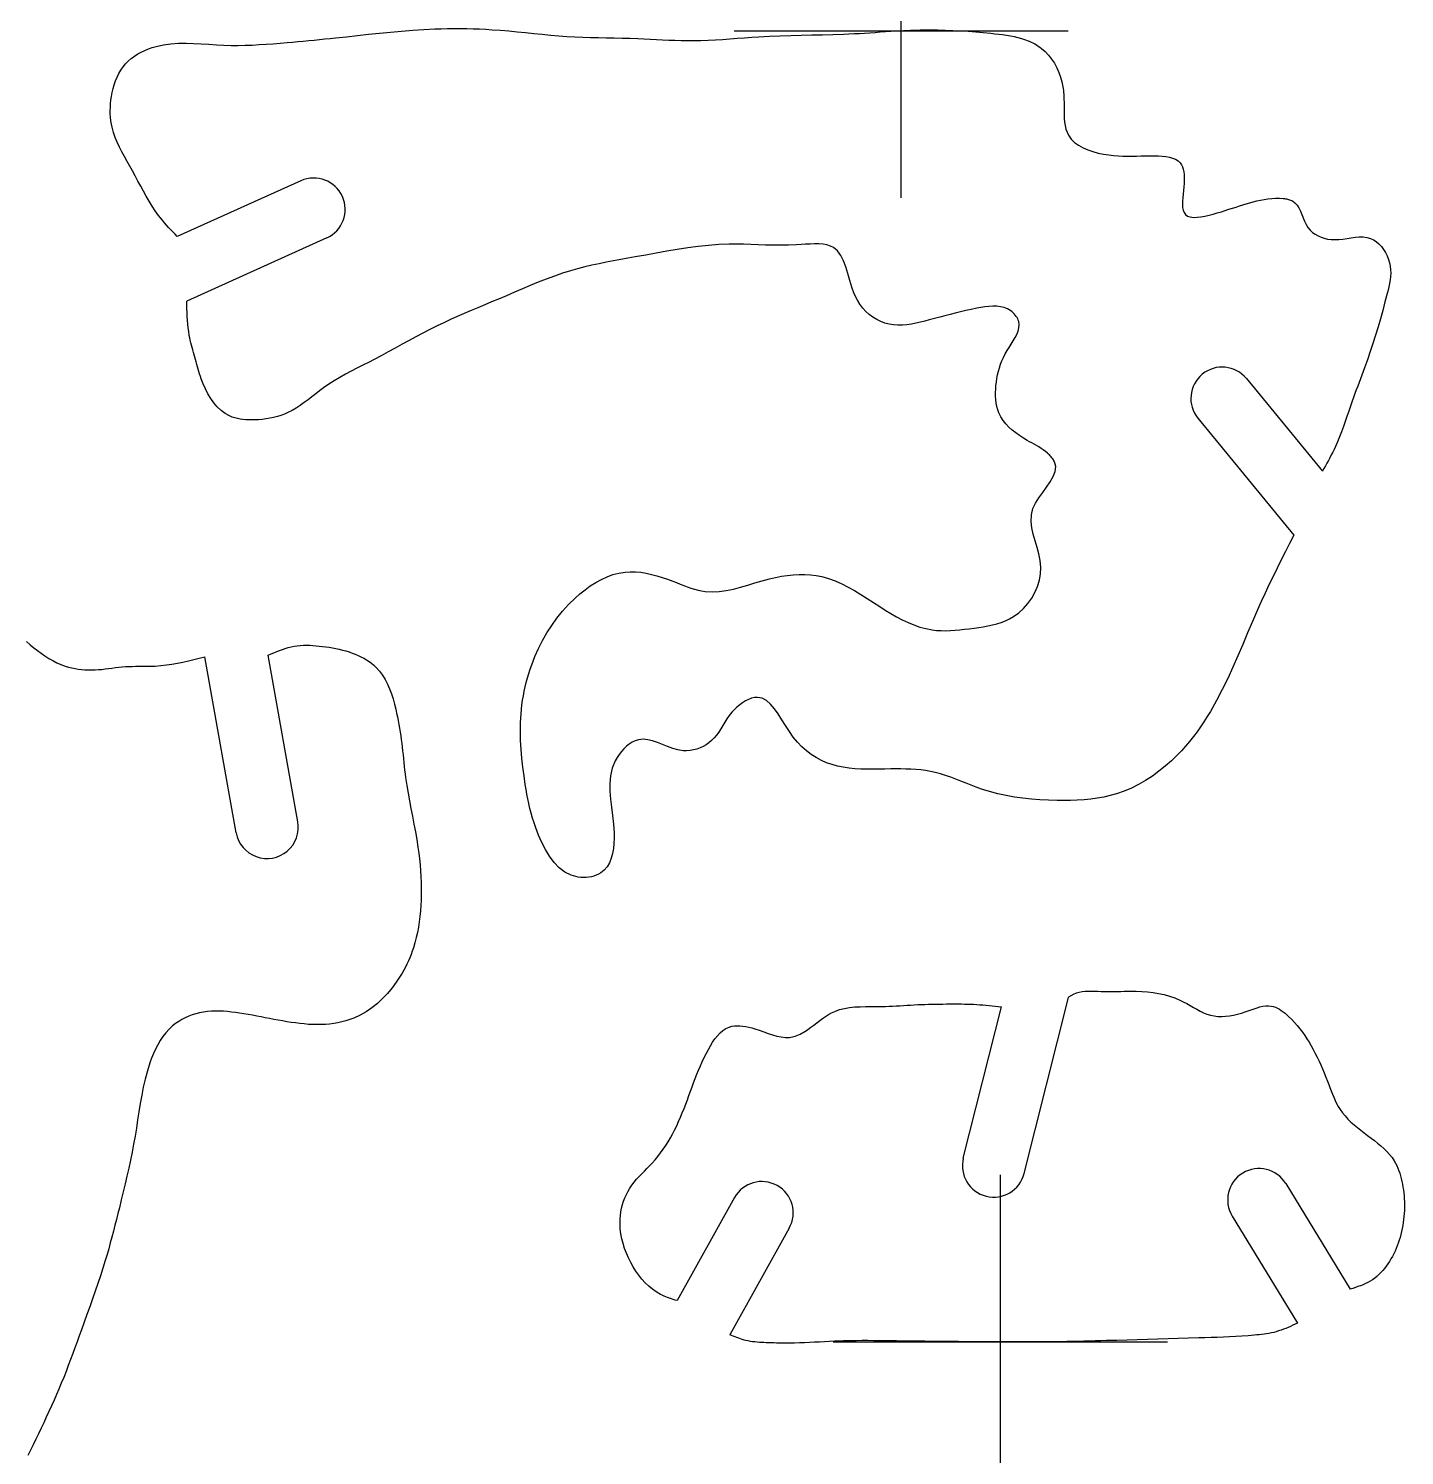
# Model space of a CAD drawing. Extents: x -0.1 to 30, y 0 to 26.6.
# Drawn here: x 8.12 to 16.35, y 5.82 to 14.36 of the extents above; entities that cross this region are included whole.
import ezdxf

# ---------------------------------------------------------------- set-up
doc = ezdxf.new("R2010")
doc.units = 0
doc.header["$MEASUREMENT"] = 0
doc.header["$PDMODE"] = 2
doc.layers.add('CK_LEVEL_1', color=7, linetype='CONTINUOUS')

msp = doc.modelspace()

# ---------------------------------------------------------------- linework, layer by layer
at = {"layer": 'CK_LEVEL_1', "color": 8, "linetype": 'CONTINUOUS'}
for p, q in [((9.7475, 13.4447), (9.0074, 13.111)), ((9.9018, 13.1026), (9.0642, 12.725)), ((15.406, 12.261), (15.8605, 11.7063)), ((15.1157, 12.0232), (15.6888, 11.3238))]:
    msp.add_line(p, q, dxfattribs=at)
at = {"layer": 'CK_LEVEL_1', "color": 3, "linetype": 'CONTINUOUS'}
for p, q in [((9.3596, 9.5433), (9.1719, 10.5967)), ((9.729, 9.6091), (9.5514, 10.6057))]:
    msp.add_line(p, q, dxfattribs=at)
at = {"layer": 'CK_LEVEL_1', "color": 6, "linetype": 'CONTINUOUS'}
for p, q in [((14.0756, 7.5037), (14.3405, 8.5576)), ((13.7116, 7.5952), (13.9395, 8.5015)), ((15.6414, 7.4435), (16.0266, 6.8114)), ((12.3421, 7.3592), (11.9983, 6.7428)), ((12.6698, 7.1764), (12.3139, 6.5384)), ((15.321, 7.2483), (15.711, 6.6083))]:
    msp.add_line(p, q, dxfattribs=at)
at = {"layer": 'CK_LEVEL_1', "color": 8, "linetype": 'CONTINUOUS'}
for points in [[(9.0074, 13.111), (8.9944, 13.1246), (8.9814, 13.1383), (8.9685, 13.152), (8.9557, 13.1658), (8.9432, 13.1798), (8.9308, 13.1938), (8.9187, 13.2081), (8.9069, 13.2226), (8.8955, 13.2373), (8.8755, 13.2649), (8.8567, 13.2934), (8.8388, 13.3225), (8.8216, 13.3521), (8.8049, 13.3822), (8.7885, 13.4126), (8.7723, 13.4432), (8.7559, 13.4738), (8.7392, 13.5044), (8.7233, 13.5327), (8.7072, 13.561), (8.6914, 13.5892), (8.676, 13.6176), (8.6614, 13.6462), (8.648, 13.6752), (8.6359, 13.7045), (8.6257, 13.7343), (8.6174, 13.7647), (8.6134, 13.7845), (8.6103, 13.8045), (8.6081, 13.8248), (8.6068, 13.8452), (8.6065, 13.8657), (8.6069, 13.8863), (8.6082, 13.907), (8.6104, 13.9278), (8.6133, 13.9485), (8.6176, 13.9725), (8.6231, 13.9963), (8.6298, 14.0197), (8.6376, 14.0426), (8.6468, 14.0649), (8.6573, 14.0864), (8.6692, 14.107), (8.6827, 14.1265), (8.6976, 14.1447), (8.7139, 14.1614), (8.7316, 14.1767), (8.7505, 14.1908), (8.7705, 14.2036), (8.7914, 14.2151), (8.8131, 14.2254), (8.8353, 14.2344), (8.8579, 14.2423), (8.8808, 14.249), (8.9252, 14.2587), (8.9699, 14.2647), (9.0149, 14.2677), (9.06, 14.2683), (9.1053, 14.267), (9.1506, 14.2646), (9.1961, 14.2615), (9.2415, 14.2586), (9.2869, 14.2562), (9.3291, 14.2551), (9.3713, 14.255), (9.4135, 14.2557), (9.4556, 14.2572), (9.4976, 14.2594), (9.5396, 14.2621), (9.5815, 14.2653), (9.6235, 14.2687), (9.6654, 14.2724), (9.6975, 14.2752), (9.7297, 14.2781), (9.7618, 14.2811), (9.7939, 14.2841), (9.826, 14.2871), (9.8581, 14.2903), (9.8902, 14.2935), (9.9223, 14.2967), (9.9544, 14.3), (10.0203, 14.3071), (10.0863, 14.3142), (10.1522, 14.3213), (10.2182, 14.3282), (10.2842, 14.3347), (10.3502, 14.3406), (10.4162, 14.3458), (10.4824, 14.3501), (10.5486, 14.3533), (10.5868, 14.3546), (10.625, 14.3555), (10.6632, 14.3559), (10.7015, 14.3559), (10.7397, 14.3555), (10.7779, 14.3546), (10.8162, 14.3532), (10.8544, 14.3514), (10.8925, 14.3491), (10.9423, 14.3455), (10.992, 14.3412), (11.0417, 14.3365), (11.0914, 14.3315), (11.1411, 14.3264), (11.1907, 14.3214), (11.2404, 14.3168), (11.2901, 14.3126), (11.3398, 14.3091), (11.3868, 14.3065), (11.4338, 14.3046), (11.4808, 14.3031), (11.5279, 14.302), (11.575, 14.301), (11.622, 14.3001), (11.6691, 14.2991), (11.7162, 14.2978), (11.7633, 14.2961), (11.8004, 14.2945), (11.8375, 14.2927), (11.8746, 14.2907), (11.9117, 14.2888), (11.9488, 14.287), (11.9859, 14.2855), (12.0229, 14.2843), (12.06, 14.2837), (12.097, 14.2836), (12.1406, 14.2844), (12.1841, 14.2861), (12.2276, 14.2884), (12.2711, 14.2912), (12.3146, 14.2943), (12.3581, 14.2976), (12.4016, 14.301), (12.4452, 14.3041), (12.4887, 14.307), (12.552, 14.3103), (12.6152, 14.3129), (12.6785, 14.3148), (12.7418, 14.3163), (12.8051, 14.3177), (12.8684, 14.3191), (12.9317, 14.3207), (12.995, 14.3228), (13.0583, 14.3256), (13.0897, 14.3272), (13.121, 14.3291), (13.1523, 14.3311), (13.1836, 14.3331), (13.2149, 14.3352), (13.2462, 14.3372), (13.2775, 14.3393), (13.3088, 14.3412), (13.3401, 14.3429)], [(15.6888, 11.3238), (15.6638, 11.2745), (15.6388, 11.2252), (15.614, 11.1758), (15.5893, 11.1263), (15.565, 11.0767), (15.5409, 11.0269), (15.5172, 10.9769), (15.494, 10.9266), (15.4713, 10.8761), (15.4416, 10.8078), (15.4125, 10.7392), (15.3837, 10.6705), (15.3545, 10.6019), (15.3248, 10.5337), (15.2939, 10.4661), (15.2616, 10.3993), (15.2273, 10.3336), (15.1907, 10.2692), (15.1717, 10.238), (15.1519, 10.2073), (15.1315, 10.177), (15.1103, 10.1473), (15.0883, 10.118), (15.0654, 10.0894), (15.0417, 10.0613), (15.0171, 10.034), (14.9916, 10.0073), (14.9568, 9.9736), (14.9204, 9.9415), (14.8825, 9.911), (14.8433, 9.8824), (14.8027, 9.856), (14.761, 9.8319), (14.7181, 9.8103), (14.6741, 9.7915), (14.6292, 9.7757), (14.5911, 9.7649), (14.5524, 9.756), (14.5133, 9.7491), (14.4738, 9.7438), (14.434, 9.74), (14.3939, 9.7375), (14.3536, 9.7361), (14.3133, 9.7357), (14.2729, 9.7361), (14.2214, 9.7375), (14.17, 9.7401), (14.1188, 9.7439), (14.0678, 9.7493), (14.0173, 9.7563), (13.9671, 9.7652), (13.9173, 9.776), (13.8681, 9.789), (13.8195, 9.8043), (13.7888, 9.8153), (13.7582, 9.827), (13.7278, 9.8392), (13.6974, 9.8514), (13.667, 9.8635), (13.6365, 9.8751), (13.6059, 9.8859), (13.575, 9.8956), (13.5438, 9.9039), (13.5151, 9.91), (13.4862, 9.9149), (13.457, 9.9186), (13.4275, 9.9214), (13.3979, 9.9232), (13.3681, 9.9244), (13.3382, 9.9249), (13.3082, 9.9249), (13.2781, 9.9246), (13.2419, 9.924), (13.2058, 9.9234), (13.1698, 9.923), (13.134, 9.9232), (13.0983, 9.9242), (13.0629, 9.9262), (13.028, 9.9297), (12.9934, 9.9348), (12.9594, 9.9418), (12.9262, 9.9509), (12.8938, 9.9623), (12.8621, 9.9761), (12.8313, 9.9924), (12.8015, 10.0113), (12.7728, 10.0329), (12.7453, 10.0573), (12.7191, 10.0846), (12.6943, 10.1149), (12.6706, 10.1486), (12.648, 10.184), (12.626, 10.2195), (12.604, 10.2538), (12.5817, 10.2853), (12.5585, 10.3124), (12.534, 10.3338), (12.5076, 10.3479), (12.4789, 10.3531), (12.4619, 10.3518), (12.4444, 10.3476), (12.4265, 10.3409), (12.4086, 10.3319), (12.3908, 10.321), (12.3734, 10.3084), (12.3567, 10.2945), (12.3409, 10.2794), (12.3263, 10.2636), (12.3108, 10.2443), (12.2969, 10.2245), (12.284, 10.2045), (12.2718, 10.1846), (12.2598, 10.165), (12.2475, 10.1458), (12.2345, 10.1275), (12.2204, 10.1101), (12.2046, 10.094), (12.1894, 10.0814), (12.1729, 10.0699), (12.1551, 10.0598), (12.1365, 10.0511), (12.117, 10.0441), (12.0969, 10.0387), (12.0765, 10.0352), (12.0558, 10.0336), (12.035, 10.0341), (12.0035, 10.0388), (11.9723, 10.0473), (11.9416, 10.0583), (11.9113, 10.0703), (11.8814, 10.0821), (11.852, 10.0922), (11.8231, 10.0994), (11.7947, 10.1022), (11.7668, 10.0994), (11.7483, 10.0937), (11.7302, 10.0851), (11.7127, 10.074), (11.6959, 10.0607), (11.68, 10.0455), (11.6652, 10.0289), (11.6516, 10.0111), (11.6394, 9.9926), (11.6287, 9.9736), (11.6105, 9.9292), (11.6, 9.8842), (11.5957, 9.8385), (11.5964, 9.7919), (11.6004, 9.7444), (11.6065, 9.6957), (11.613, 9.6459), (11.6186, 9.5947), (11.6218, 9.5422), (11.622, 9.5107), (11.6206, 9.4792), (11.6173, 9.4482), (11.6119, 9.4183), (11.6039, 9.3899), (11.5932, 9.3636), (11.5795, 9.3398), (11.5624, 9.3192), (11.5417, 9.3022), (11.5289, 9.2946), (11.5152, 9.2883), (11.5007, 9.2832), (11.4855, 9.2792), (11.47, 9.2764), (11.4542, 9.2748), (11.4383, 9.2744), (11.4225, 9.2751), (11.4071, 9.2769), (11.3656, 9.2882), (11.3278, 9.3074), (11.2936, 9.3335), (11.2627, 9.3654), (11.235, 9.402), (11.2103, 9.4421), (11.1885, 9.4845), (11.1693, 9.5283), (11.1527, 9.5722), (11.1427, 9.6018), (11.1337, 9.631), (11.1256, 9.6599), (11.1183, 9.6886), (11.1117, 9.7171), (11.1057, 9.7455), (11.1002, 9.774), (11.0952, 9.8025), (11.0904, 9.8311), (11.0825, 9.883), (11.0754, 9.9354), (11.0695, 9.9883), (11.065, 10.0415), (11.062, 10.0949), (11.0608, 10.1484), (11.0616, 10.2019), (11.0647, 10.2552), (11.0702, 10.3082), (11.0741, 10.3354), (11.0786, 10.3624), (11.0839, 10.3894), (11.0898, 10.4162), (11.0964, 10.4428), (11.1036, 10.4693), (11.1115, 10.4956), (11.1199, 10.5217), (11.129, 10.5476), (11.1482, 10.5969), (11.1696, 10.6453), (11.1934, 10.6927), (11.2195, 10.7388), (11.2481, 10.7836), (11.2791, 10.8269), (11.3127, 10.8687), (11.349, 10.9087), (11.3878, 10.9468), (11.4171, 10.9726), (11.4476, 10.997), (11.4792, 11.0198), (11.5119, 11.0407), (11.5455, 11.0591), (11.5799, 11.075), (11.615, 11.0878), (11.6508, 11.0974), (11.687, 11.1033), (11.7185, 11.1053), (11.7503, 11.1047), (11.7822, 11.1016), (11.8142, 11.0964), (11.8462, 11.0894), (11.8782, 11.0808), (11.9101, 11.0708), (11.9418, 11.0599), (11.9733, 11.0482), (11.9951, 11.0398), (12.0167, 11.0313), (12.0383, 11.023), (12.0598, 11.015), (12.0813, 11.0076), (12.1027, 11.0009), (12.1241, 10.9951), (12.1456, 10.9904), (12.1671, 10.9869), (12.2088, 10.9843), (12.2508, 10.9864), (12.293, 10.9924), (12.3355, 11.0014), (12.3783, 11.0126), (12.4214, 11.0252), (12.4647, 11.0384), (12.5084, 11.0513), (12.5524, 11.0632), (12.5876, 11.0713), (12.623, 11.0781), (12.6583, 11.0834), (12.6936, 11.0871), (12.7286, 11.0891), (12.7634, 11.0891), (12.7978, 11.0871), (12.8317, 11.083), (12.865, 11.0766), (12.9057, 11.0653), (12.9455, 11.0507), (12.9845, 11.0333), (13.0229, 11.0135), (13.0609, 10.9918), (13.0986, 10.9688), (13.1361, 10.9448), (13.1737, 10.9204), (13.2115, 10.896), (13.2448, 10.875), (13.2784, 10.8547), (13.3123, 10.8354), (13.3466, 10.8174), (13.3812, 10.801), (13.4163, 10.7864), (13.4518, 10.7741), (13.4878, 10.7643), (13.5244, 10.7574), (13.5516, 10.7541), (13.579, 10.7524), (13.6067, 10.7521), (13.6346, 10.7528), (13.6627, 10.7546), (13.6909, 10.7572), (13.7192, 10.7604), (13.7475, 10.764), (13.7759, 10.7679), (13.8037, 10.7719), (13.8314, 10.7762), (13.8588, 10.7812), (13.8859, 10.7869), (13.9126, 10.7937), (13.9387, 10.8019), (13.9642, 10.8117), (13.9889, 10.8232), (14.0127, 10.8369), (14.0435, 10.8591), (14.0721, 10.8852), (14.098, 10.9145), (14.1209, 10.9467), (14.1404, 10.9811), (14.156, 11.0172), (14.1673, 11.0547), (14.174, 11.0928), (14.1756, 11.1312), (14.1717, 11.1714), (14.1635, 11.2113), (14.1527, 11.2509), (14.1409, 11.2902), (14.1299, 11.3292), (14.1215, 11.3679), (14.1173, 11.4064), (14.119, 11.4446), (14.1284, 11.4825), (14.1436, 11.5153), (14.1637, 11.5479), (14.1866, 11.5802), (14.2099, 11.612), (14.2316, 11.6434), (14.2494, 11.6743), (14.261, 11.7046), (14.2644, 11.7342), (14.2573, 11.763), (14.2542, 11.7691), (14.2506, 11.7751), (14.2465, 11.7811), (14.242, 11.7869), (14.2372, 11.7927), (14.2321, 11.7983), (14.2267, 11.8037), (14.2211, 11.809), (14.2154, 11.8142), (14.2028, 11.8246), (14.1898, 11.8343), (14.1766, 11.8433), (14.1632, 11.8518), (14.1495, 11.8599), (14.1358, 11.8678), (14.1218, 11.8755), (14.1079, 11.8834), (14.0938, 11.8914), (14.0708, 11.9053), (14.0481, 11.9202), (14.026, 11.9361), (14.0048, 11.9531), (13.9849, 11.9712), (13.9666, 11.9905), (13.9502, 12.0109), (13.9361, 12.0327), (13.9246, 12.0557), (13.9175, 12.0746), (13.9122, 12.0942), (13.9083, 12.1144), (13.9058, 12.135), (13.9046, 12.1558), (13.9045, 12.1769), (13.9054, 12.1979), (13.9072, 12.2188), (13.9096, 12.2395), (13.913, 12.2615), (13.9171, 12.2832), (13.9221, 12.3045), (13.928, 12.3255), (13.9349, 12.3463), (13.9428, 12.367), (13.9519, 12.3876), (13.9622, 12.4081), (13.9738, 12.4287), (13.9858, 12.4479), (13.9983, 12.4673), (14.0107, 12.4866), (14.0222, 12.506), (14.0321, 12.5253), (14.0399, 12.5446), (14.0448, 12.5638), (14.0462, 12.5829), (14.0433, 12.6019), (14.0407, 12.61), (14.0372, 12.6179), (14.033, 12.6257), (14.0282, 12.6333), (14.0227, 12.6406), (14.0167, 12.6475), (14.0103, 12.6541), (14.0035, 12.6602), (13.9963, 12.6658), (13.9769, 12.6776), (13.9562, 12.6859), (13.9344, 12.6912), (13.9117, 12.6938), (13.8883, 12.6942), (13.8646, 12.6928), (13.8406, 12.6899), (13.8166, 12.6861), (13.7929, 12.6817), (13.7595, 12.6749), (13.7269, 12.6678), (13.695, 12.6605), (13.6635, 12.6528), (13.6324, 12.6449), (13.6013, 12.6369), (13.5703, 12.6287), (13.539, 12.6203), (13.5073, 12.6119), (13.481, 12.605), (13.4544, 12.5984), (13.4275, 12.5924), (13.4006, 12.5872), (13.3737, 12.5833), (13.3468, 12.581), (13.3201, 12.5804), (13.2936, 12.582), (13.2675, 12.5861), (13.2421, 12.5928), (13.2174, 12.6021), (13.1934, 12.6138), (13.1704, 12.6279), (13.1487, 12.6443), (13.1283, 12.6628), (13.1095, 12.6832), (13.0925, 12.7056), (13.0775, 12.7298), (13.0593, 12.7677), (13.0445, 12.8078), (13.0318, 12.8489), (13.0202, 12.8897), (13.0084, 12.929), (12.9951, 12.9655), (12.9793, 12.9978), (12.9596, 13.0249), (12.935, 13.0453), (12.9161, 13.0544), (12.895, 13.0608), (12.872, 13.0647), (12.8474, 13.0666), (12.8217, 13.067), (12.7951, 13.0662), (12.7679, 13.0647), (12.7405, 13.0628), (12.7133, 13.0611), (12.6651, 13.0591), (12.6182, 13.0585), (12.5725, 13.059), (12.5277, 13.0602), (12.4836, 13.0618), (12.4401, 13.0634), (12.3968, 13.0647), (12.3538, 13.0654), (12.3106, 13.0651), (12.2493, 13.0626), (12.1876, 13.0579), (12.1254, 13.0512), (12.0629, 13.0429), (12.0001, 13.0334), (11.9372, 13.0229), (11.8743, 13.0117), (11.8113, 13.0003), (11.7485, 12.9889), (11.7048, 12.9811), (11.6612, 12.9733), (11.6178, 12.9653), (11.5745, 12.9571), (11.5314, 12.9485), (11.4886, 12.9393), (11.446, 12.9294), (11.4036, 12.9186), (11.3616, 12.9067), (11.3126, 12.8914), (11.2641, 12.8747), (11.2159, 12.8568), (11.1679, 12.838), (11.1202, 12.8184), (11.0726, 12.7982), (11.0251, 12.7778), (10.9776, 12.7572), (10.93, 12.7368), (10.8888, 12.7194), (10.8476, 12.7021), (10.8064, 12.6848), (10.7653, 12.6675), (10.7242, 12.6501), (10.6834, 12.6323), (10.6427, 12.6142), (10.6022, 12.5956), (10.562, 12.5764), (10.5198, 12.5554), (10.4778, 12.5336), (10.436, 12.5114), (10.3944, 12.4889), (10.3528, 12.4661), (10.3113, 12.4433), (10.2697, 12.4206), (10.228, 12.398), (10.1862, 12.3759), (10.1517, 12.3581), (10.1172, 12.3405), (10.0828, 12.3228), (10.0484, 12.3048), (10.0144, 12.2865), (9.9806, 12.2675), (9.9473, 12.2477), (9.9146, 12.2269), (9.8826, 12.2049), (9.8592, 12.1877), (9.8361, 12.17), (9.8132, 12.1522), (9.7902, 12.1344), (9.767, 12.117), (9.7436, 12.1003), (9.7197, 12.0846), (9.6951, 12.0701), (9.6698, 12.0572), (9.6492, 12.0482), (9.628, 12.0403), (9.6064, 12.0336), (9.5843, 12.0278), (9.5619, 12.0231), (9.5392, 12.0193), (9.5162, 12.0165), (9.493, 12.0146), (9.4696, 12.0135), (9.4522, 12.0132), (9.4349, 12.0135), (9.4177, 12.0144), (9.4006, 12.0159), (9.3838, 12.0183), (9.3673, 12.0215), (9.3511, 12.0257), (9.3355, 12.0309), (9.3203, 12.0372), (9.2939, 12.052), (9.2695, 12.0703), (9.247, 12.0918), (9.2265, 12.116), (9.2079, 12.1423), (9.191, 12.1703), (9.176, 12.1995), (9.1626, 12.2294), (9.1508, 12.2595), (9.1457, 12.274), (9.1409, 12.2885), (9.1364, 12.3029), (9.1321, 12.3173), (9.128, 12.3317), (9.124, 12.346), (9.1201, 12.3604), (9.1162, 12.3748), (9.1122, 12.3892), (9.1083, 12.4035), (9.1043, 12.4179), (9.1003, 12.4323), (9.0964, 12.4467), (9.0927, 12.4612), (9.089, 12.4757), (9.0856, 12.4903), (9.0824, 12.5049), (9.0796, 12.5196), (9.0758, 12.5421), (9.0728, 12.5648), (9.0704, 12.5875), (9.0685, 12.6103), (9.0671, 12.6332), (9.0661, 12.6561), (9.0653, 12.679), (9.0647, 12.702), (9.0642, 12.725)]]:
    msp.add_lwpolyline(points, dxfattribs=at)
at = {"layer": 'CK_LEVEL_1', "color": 1, "linetype": 'CONTINUOUS'}
for points in [[(13.3401, 14.3429), (13.3542, 14.3436), (13.3682, 14.3443), (13.3822, 14.345), (13.3962, 14.3456), (13.4103, 14.3461), (13.4243, 14.3466), (13.4383, 14.347), (13.4524, 14.3473), (13.4664, 14.3476), (13.512, 14.3479), (13.5576, 14.3475), (13.6032, 14.3464), (13.6488, 14.3446), (13.6944, 14.3422), (13.7401, 14.3392), (13.7857, 14.3357), (13.8314, 14.3318), (13.8771, 14.3273), (13.9004, 14.3249), (13.9237, 14.3223), (13.9469, 14.3193), (13.97, 14.3159), (13.993, 14.312), (14.0158, 14.3073), (14.0384, 14.3019), (14.0608, 14.2957), (14.0829, 14.2884), (14.0944, 14.2841), (14.1057, 14.2795), (14.1169, 14.2746), (14.1279, 14.2694), (14.1388, 14.2637), (14.1494, 14.2577), (14.1598, 14.2513), (14.1699, 14.2445), (14.1797, 14.2372), (14.2018, 14.2179), (14.222, 14.1964), (14.2403, 14.1729), (14.2566, 14.1477), (14.2708, 14.1211), (14.283, 14.0935), (14.2932, 14.0652), (14.3013, 14.0365), (14.3072, 14.0076), (14.309, 13.9963), (14.3104, 13.9851), (14.3116, 13.9739), (14.3125, 13.9626), (14.3132, 13.9513), (14.3138, 13.9399), (14.3141, 13.9284), (14.3144, 13.9169), (14.3145, 13.9052), (14.3145, 13.8834), (14.3146, 13.8613), (14.315, 13.8391), (14.316, 13.8172), (14.3179, 13.7956), (14.3211, 13.7747), (14.3257, 13.7545), (14.3322, 13.7355), (14.3409, 13.7176), (14.357, 13.6948), (14.3774, 13.6748), (14.4013, 13.6574), (14.4281, 13.6425), (14.457, 13.6299), (14.4875, 13.6195), (14.5189, 13.611), (14.5505, 13.6044), (14.5817, 13.5994), (14.6102, 13.5962), (14.638, 13.594), (14.6654, 13.5928), (14.6925, 13.5924), (14.7198, 13.5925), (14.7474, 13.5929), (14.7756, 13.5934), (14.8047, 13.5939), (14.835, 13.5942), (14.8572, 13.594), (14.8797, 13.5934), (14.9021, 13.5919), (14.9239, 13.5895), (14.9448, 13.5857), (14.9642, 13.5804), (14.9818, 13.5732), (14.9971, 13.5639), (15.0097, 13.5522), (15.0177, 13.541), (15.0238, 13.5283), (15.0283, 13.5142), (15.0314, 13.4988), (15.0331, 13.4824), (15.0338, 13.4651), (15.0335, 13.4471), (15.0325, 13.4285), (15.0309, 13.4094), (15.0287, 13.3872), (15.0264, 13.365), (15.0244, 13.3432), (15.023, 13.3222), (15.0228, 13.3024), (15.0241, 13.2842), (15.0272, 13.268), (15.0327, 13.2541), (15.0408, 13.2429), (15.0536, 13.2338), (15.07, 13.2282), (15.0891, 13.2258), (15.1106, 13.2261), (15.1337, 13.2287), (15.158, 13.233), (15.1827, 13.2386), (15.2074, 13.2451), (15.2314, 13.252), (15.2558, 13.2594), (15.279, 13.2667), (15.3013, 13.2739), (15.3227, 13.2809), (15.3436, 13.2878), (15.3641, 13.2946), (15.3844, 13.3011), (15.4049, 13.3075), (15.4255, 13.3136), (15.4465, 13.3193), (15.468, 13.3247), (15.4898, 13.3295), (15.512, 13.3337), (15.5344, 13.3369), (15.5572, 13.3392), (15.5802, 13.3403), (15.6033, 13.3401), (15.6266, 13.3385), (15.6331, 13.3378), (15.6395, 13.337), (15.6459, 13.3359), (15.6522, 13.3347), (15.6583, 13.3332), (15.6643, 13.3315), (15.67, 13.3295), (15.6756, 13.3272), (15.6808, 13.3246), (15.6962, 13.3134), (15.7089, 13.2991), (15.7195, 13.2821), (15.7286, 13.2633), (15.7369, 13.2433), (15.745, 13.2227), (15.7535, 13.2023), (15.7631, 13.1826), (15.7744, 13.1645), (15.7869, 13.1493), (15.8012, 13.136), (15.8171, 13.1245), (15.8344, 13.1148), (15.8527, 13.1069), (15.872, 13.1008), (15.8919, 13.0963), (15.9122, 13.0936), (15.9328, 13.0925), (15.9582, 13.0933), (15.9836, 13.0958), (16.0087, 13.0994), (16.0334, 13.1032), (16.0577, 13.1065), (16.0815, 13.1086), (16.1046, 13.1088), (16.127, 13.1061), (16.1485, 13.1001), (16.1663, 13.0916), (16.1832, 13.0804), (16.1991, 13.0667), (16.2138, 13.051), (16.2271, 13.0335), (16.2389, 13.0147), (16.2489, 12.9948), (16.2571, 12.9743), (16.2631, 12.9535), (16.2671, 12.9329), (16.269, 12.9124), (16.2693, 12.8919), (16.2681, 12.8715), (16.2656, 12.8512), (16.2622, 12.8308), (16.258, 12.8106), (16.2533, 12.7904), (16.2483, 12.7702), (16.2352, 12.7196), (16.2218, 12.6693), (16.208, 12.6194), (16.1936, 12.5698), (16.1788, 12.5204), (16.1634, 12.4714), (16.1474, 12.4225), (16.1307, 12.3739), (16.1134, 12.3254), (16.1052, 12.3034), (16.097, 12.2813), (16.0887, 12.2592), (16.0803, 12.2371), (16.0719, 12.2151), (16.0636, 12.193), (16.0553, 12.1708), (16.0471, 12.1486), (16.0391, 12.1264), (16.0285, 12.0958), (16.018, 12.0652), (16.0076, 12.0346), (15.9971, 12.004), (15.9863, 11.9735), (15.9753, 11.9432), (15.9637, 11.9131), (15.9514, 11.8833), (15.9384, 11.8538), (15.9305, 11.8371), (15.9223, 11.8205), (15.9139, 11.804), (15.9053, 11.7876), (15.8966, 11.7712), (15.8877, 11.755), (15.8787, 11.7387), (15.8696, 11.7225), (15.8605, 11.7063)], [(13.9333, 6.4956), (13.9021, 6.4957), (13.8708, 6.4959), (13.8396, 6.4961), (13.8083, 6.4964), (13.7771, 6.4966), (13.7459, 6.4969), (13.7146, 6.4971), (13.6834, 6.4974), (13.6521, 6.4977), (13.618, 6.498), (13.5839, 6.4982), (13.5498, 6.4985), (13.5157, 6.4988), (13.4816, 6.4992), (13.4475, 6.4995), (13.4134, 6.4999), (13.3792, 6.5003), (13.3451, 6.5008), (13.3109, 6.5013), (13.2766, 6.5018), (13.2424, 6.5024), (13.2082, 6.5028), (13.1739, 6.5031), (13.1397, 6.5033), (13.1054, 6.5032), (13.0712, 6.5029), (13.037, 6.5024), (13.0263, 6.5021), (13.0156, 6.5019), (13.0049, 6.5016), (12.9942, 6.5012), (12.9835, 6.5009), (12.9729, 6.5005), (12.9622, 6.5001), (12.9515, 6.4997), (12.9408, 6.4992), (12.9109, 6.4979), (12.881, 6.4964), (12.8511, 6.495), (12.8212, 6.4935), (12.7913, 6.4921), (12.7614, 6.4909), (12.7316, 6.4898), (12.7017, 6.489), (12.6718, 6.4885), (12.6563, 6.4884), (12.6408, 6.4884), (12.6253, 6.4884), (12.6098, 6.4886), (12.5943, 6.4888), (12.5788, 6.4892), (12.5632, 6.4896), (12.5477, 6.4901), (12.5321, 6.4906), (12.5185, 6.4912), (12.5048, 6.4919), (12.4912, 6.4928), (12.4777, 6.4938), (12.4641, 6.4952), (12.4507, 6.4968), (12.4373, 6.4988), (12.424, 6.5013), (12.4108, 6.5042), (12.3998, 6.5071), (12.3889, 6.5103), (12.3781, 6.5137), (12.3673, 6.5175), (12.3566, 6.5214), (12.3459, 6.5255), (12.3352, 6.5297), (12.3246, 6.5341), (12.3139, 6.5384)]]:
    msp.add_lwpolyline(points, dxfattribs=at)
at = {"layer": 'CK_LEVEL_1', "color": 3, "linetype": 'CONTINUOUS'}
for points in [[(8.1053, 10.6879), (8.1276, 10.6682), (8.1487, 10.6504), (8.1703, 10.6332), (8.1924, 10.6167), (8.2151, 10.601), (8.2384, 10.5864), (8.2622, 10.5729), (8.2866, 10.5606), (8.3116, 10.5497), (8.3372, 10.5404), (8.3563, 10.5346), (8.3757, 10.5297), (8.3954, 10.5256), (8.4152, 10.5224), (8.4351, 10.5199), (8.4552, 10.5183), (8.4753, 10.5174), (8.4954, 10.5172), (8.5155, 10.5178), (8.5358, 10.519), (8.5561, 10.5208), (8.5763, 10.5231), (8.5965, 10.5256), (8.6166, 10.5282), (8.6368, 10.5309), (8.6569, 10.5333), (8.6771, 10.5354), (8.6973, 10.5371), (8.717, 10.5382), (8.7368, 10.5388), (8.7567, 10.5391), (8.7765, 10.5392), (8.7964, 10.5392), (8.8162, 10.5392), (8.836, 10.5394), (8.8558, 10.5398), (8.8756, 10.5406), (8.9089, 10.5431), (8.942, 10.547), (8.9751, 10.5519), (9.008, 10.5579), (9.0409, 10.5647), (9.0737, 10.5721), (9.1065, 10.58), (9.1392, 10.5883), (9.1719, 10.5967)], [(9.5514, 10.6057), (9.5684, 10.613), (9.5854, 10.6203), (9.6024, 10.6273), (9.6195, 10.6341), (9.6367, 10.6404), (9.654, 10.6462), (9.6714, 10.6513), (9.6889, 10.6558), (9.7066, 10.6594), (9.7251, 10.6621), (9.7438, 10.6639), (9.7626, 10.6649), (9.7815, 10.6652), (9.8004, 10.6648), (9.8194, 10.6638), (9.8384, 10.6623), (9.8574, 10.6604), (9.8763, 10.6582), (9.8966, 10.6556), (9.9167, 10.6526), (9.9368, 10.6492), (9.9567, 10.6454), (9.9765, 10.6412), (9.9962, 10.6364), (10.0158, 10.631), (10.0352, 10.625), (10.0546, 10.6183), (10.0721, 10.6116), (10.0894, 10.6042), (10.1064, 10.5961), (10.1231, 10.5874), (10.1393, 10.578), (10.1549, 10.5678), (10.1699, 10.5569), (10.1842, 10.5452), (10.1976, 10.5327), (10.218, 10.5102), (10.236, 10.4858), (10.2519, 10.4596), (10.266, 10.432), (10.2783, 10.4033), (10.2892, 10.3736), (10.2988, 10.3434), (10.3073, 10.3128), (10.3149, 10.2822), (10.3202, 10.2592), (10.3251, 10.2364), (10.3297, 10.2137), (10.3339, 10.191), (10.3379, 10.1683), (10.3416, 10.1456), (10.345, 10.123), (10.3481, 10.1003), (10.351, 10.0775), (10.3537, 10.0549), (10.3562, 10.0322), (10.3586, 10.0095), (10.361, 9.9867), (10.3634, 9.9639), (10.3658, 9.9411), (10.3683, 9.9183), (10.371, 9.8956), (10.374, 9.8728), (10.3808, 9.8263), (10.3886, 9.7799), (10.397, 9.7336), (10.4059, 9.6874), (10.4149, 9.6412), (10.4239, 9.595), (10.4326, 9.5488), (10.4407, 9.5025), (10.448, 9.456), (10.4528, 9.4211), (10.457, 9.3862), (10.4606, 9.3511), (10.4635, 9.3159), (10.4657, 9.2807), (10.4671, 9.2455), (10.4678, 9.2101), (10.4677, 9.1748), (10.4668, 9.1394), (10.4652, 9.107), (10.4629, 9.0747), (10.4598, 9.0425), (10.4557, 9.0103), (10.4508, 8.9784), (10.4448, 8.9467), (10.4378, 8.9152), (10.4296, 8.8841), (10.4203, 8.8534), (10.4136, 8.8338), (10.4065, 8.8144), (10.3988, 8.7952), (10.3906, 8.7761), (10.3818, 8.7573), (10.3726, 8.7387), (10.3628, 8.7202), (10.3525, 8.702), (10.3416, 8.684), (10.3183, 8.6486), (10.2929, 8.6143), (10.2656, 8.5816), (10.2363, 8.5506), (10.2051, 8.5217), (10.1722, 8.4952), (10.1376, 8.4714), (10.1013, 8.4507), (10.0636, 8.4332), (10.0404, 8.4245), (10.0168, 8.417), (9.9929, 8.4107), (9.9686, 8.4055), (9.944, 8.4014), (9.9193, 8.3983), (9.8944, 8.3961), (9.8695, 8.3949), (9.8447, 8.3945), (9.8185, 8.395), (9.7923, 8.3963), (9.7663, 8.3984), (9.7404, 8.4011), (9.7145, 8.4043), (9.6886, 8.4081), (9.6629, 8.4122), (9.6372, 8.4167), (9.6115, 8.4213), (9.5858, 8.4261), (9.56, 8.431), (9.5343, 8.436), (9.5086, 8.4409), (9.4828, 8.4458), (9.457, 8.4505), (9.4312, 8.4551), (9.4053, 8.4594), (9.3793, 8.4635), (9.3554, 8.4669), (9.3315, 8.47), (9.3075, 8.4725), (9.2835, 8.4743), (9.2594, 8.4754), (9.2354, 8.4756), (9.2114, 8.4747), (9.1874, 8.4727), (9.1635, 8.4694), (9.1413, 8.4651), (9.1193, 8.4595), (9.0975, 8.4528), (9.0762, 8.4449), (9.0554, 8.4357), (9.0353, 8.4254), (9.0159, 8.4139), (8.9974, 8.4012), (8.9798, 8.3873), (8.9588, 8.3677), (8.9394, 8.3464), (8.9217, 8.3235), (8.9056, 8.2994), (8.8908, 8.274), (8.8774, 8.2478), (8.8651, 8.2209), (8.854, 8.1934), (8.8439, 8.1656), (8.8285, 8.1175), (8.8154, 8.069), (8.8041, 8.0204), (8.7944, 7.9716), (8.7857, 7.9226), (8.7778, 7.8736), (8.7703, 7.8245), (8.7627, 7.7754), (8.7548, 7.7264), (8.7463, 7.6786), (8.7372, 7.6309), (8.7274, 7.5833), (8.7172, 7.5358), (8.7065, 7.4883), (8.6955, 7.4409), (8.6841, 7.3935), (8.6726, 7.3462), (8.6609, 7.2989), (8.6522, 7.2637), (8.6434, 7.2285), (8.6345, 7.1934), (8.6254, 7.1583), (8.6162, 7.1233), (8.6067, 7.0883), (8.5971, 7.0534), (8.5871, 7.0186), (8.5768, 6.9839), (8.5624, 6.9373), (8.5475, 6.8909), (8.5321, 6.8447), (8.5163, 6.7985), (8.5001, 6.7525), (8.4837, 6.7065), (8.4672, 6.6606), (8.4506, 6.6147), (8.434, 6.5688), (8.4211, 6.5329), (8.4081, 6.4971), (8.3952, 6.4612), (8.3821, 6.4254), (8.3689, 6.3897), (8.3554, 6.3541), (8.3418, 6.3185), (8.3278, 6.2831), (8.3135, 6.2478), (8.2993, 6.2138), (8.2847, 6.18), (8.2698, 6.1463), (8.2547, 6.1127), (8.2394, 6.0791), (8.2238, 6.0457), (8.2082, 6.0123), (8.1924, 5.9789), (8.1765, 5.9456), (8.161, 5.9132), (8.1454, 5.8807), (8.1298, 5.8484), (8.1139, 5.8161)]]:
    msp.add_lwpolyline(points, dxfattribs=at)
at = {"layer": 'CK_LEVEL_1', "color": 6, "linetype": 'CONTINUOUS'}
for points in [[(14.3405, 8.5576), (14.3439, 8.56), (14.3472, 8.5623), (14.3506, 8.5646), (14.354, 8.5668), (14.3574, 8.569), (14.3609, 8.5712), (14.3644, 8.5733), (14.3679, 8.5752), (14.3714, 8.5771), (14.388, 8.5843), (14.4052, 8.5894), (14.4231, 8.5928), (14.4415, 8.5948), (14.4603, 8.5956), (14.4793, 8.5955), (14.4984, 8.5949), (14.5176, 8.5941), (14.5367, 8.5933), (14.5568, 8.5928), (14.5767, 8.5926), (14.5964, 8.5927), (14.616, 8.5929), (14.6355, 8.5933), (14.6549, 8.5937), (14.6744, 8.594), (14.6938, 8.5943), (14.7133, 8.5943), (14.7466, 8.5939), (14.78, 8.5925), (14.8135, 8.59), (14.8469, 8.5863), (14.88, 8.581), (14.9128, 8.5741), (14.9451, 8.5653), (14.9767, 8.5545), (15.0077, 8.5415), (15.0283, 8.5312), (15.0486, 8.5202), (15.0688, 8.5088), (15.0888, 8.4973), (15.1088, 8.4861), (15.1289, 8.4756), (15.1493, 8.466), (15.1699, 8.4578), (15.1909, 8.4513), (15.2129, 8.4467), (15.2354, 8.4441), (15.2583, 8.4434), (15.2814, 8.4444), (15.3048, 8.4471), (15.3283, 8.4511), (15.352, 8.4565), (15.3756, 8.4631), (15.3991, 8.4707), (15.417, 8.477), (15.4347, 8.4835), (15.4523, 8.4898), (15.4698, 8.4957), (15.4871, 8.5006), (15.5042, 8.5045), (15.5212, 8.5068), (15.5379, 8.5072), (15.5544, 8.5055), (15.5668, 8.5025), (15.579, 8.4983), (15.5911, 8.4928), (15.6029, 8.4864), (15.6145, 8.479), (15.6259, 8.4709), (15.637, 8.4623), (15.6478, 8.4531), (15.6583, 8.4437), (15.6767, 8.426), (15.6941, 8.4077), (15.7105, 8.3889), (15.726, 8.3697), (15.7407, 8.35), (15.7547, 8.33), (15.7681, 8.3096), (15.7809, 8.2888), (15.7932, 8.2678), (15.8056, 8.2454), (15.8177, 8.2227), (15.8293, 8.1997), (15.8405, 8.1765), (15.8513, 8.153), (15.8618, 8.1292), (15.8719, 8.1053), (15.8816, 8.0811), (15.8911, 8.0567), (15.8984, 8.0371), (15.9057, 8.0175), (15.9131, 7.998), (15.9206, 7.9787), (15.9285, 7.9595), (15.9369, 7.9407), (15.9459, 7.9224), (15.9556, 7.9046), (15.9663, 7.8874), (15.9806, 7.8671), (15.9964, 7.8479), (16.0133, 7.8294), (16.0313, 7.8117), (16.0502, 7.7947), (16.0698, 7.7781), (16.09, 7.762), (16.1106, 7.7461), (16.1314, 7.7304), (16.1516, 7.7154), (16.1716, 7.7002), (16.1913, 7.6848), (16.2105, 7.669), (16.2289, 7.6527), (16.2463, 7.6357), (16.2626, 7.6179), (16.2776, 7.5992), (16.2909, 7.5793), (16.2989, 7.5653), (16.3061, 7.5507), (16.3126, 7.5358), (16.3185, 7.5204), (16.3238, 7.5048), (16.3284, 7.4889), (16.3326, 7.4728), (16.3363, 7.4565), (16.3395, 7.4402), (16.3426, 7.4226), (16.3452, 7.405), (16.3474, 7.3873), (16.3492, 7.3697), (16.3505, 7.3521), (16.3513, 7.3344), (16.3517, 7.3168), (16.3516, 7.2991), (16.3511, 7.2814), (16.3502, 7.2634), (16.3487, 7.2453), (16.3468, 7.2273), (16.3444, 7.2094), (16.3416, 7.1915), (16.3382, 7.1736), (16.3344, 7.1559), (16.3301, 7.1383), (16.3254, 7.1209), (16.3203, 7.1041), (16.3148, 7.0875), (16.3088, 7.0711), (16.3023, 7.0548), (16.2953, 7.0388), (16.2877, 7.0229), (16.2797, 7.0073), (16.2711, 6.9919), (16.262, 6.9768), (16.2529, 6.9627), (16.2432, 6.9489), (16.233, 6.9355), (16.2223, 6.9226), (16.2111, 6.9102), (16.1993, 6.8984), (16.187, 6.8873), (16.1742, 6.877), (16.1608, 6.8675), (16.1472, 6.859), (16.1332, 6.8514), (16.1187, 6.8444), (16.1039, 6.838), (16.0888, 6.8321), (16.0735, 6.8266), (16.058, 6.8214), (16.0423, 6.8163), (16.0266, 6.8114)], [(11.9983, 6.7428), (11.987, 6.7464), (11.9757, 6.75), (11.9644, 6.7536), (11.9532, 6.7575), (11.9422, 6.7615), (11.9312, 6.7657), (11.9204, 6.7702), (11.9098, 6.775), (11.8993, 6.7801), (11.8744, 6.7945), (11.8509, 6.8111), (11.8286, 6.8297), (11.8077, 6.8501), (11.788, 6.872), (11.7696, 6.8954), (11.7524, 6.9198), (11.7365, 6.9453), (11.7218, 6.9714), (11.7081, 6.9988), (11.6958, 7.0267), (11.6849, 7.055), (11.6757, 7.0837), (11.6682, 7.1128), (11.6626, 7.1421), (11.6589, 7.1717), (11.6573, 7.2015), (11.6578, 7.2314), (11.6597, 7.2531), (11.6626, 7.2748), (11.6668, 7.2963), (11.6722, 7.3175), (11.6787, 7.3384), (11.6864, 7.3589), (11.6952, 7.3788), (11.7052, 7.398), (11.7163, 7.4165), (11.7288, 7.4347), (11.7423, 7.452), (11.7567, 7.4688), (11.7717, 7.4851), (11.787, 7.5011), (11.8027, 7.517), (11.8184, 7.5328), (11.834, 7.5487), (11.8492, 7.565), (11.8669, 7.585), (11.8839, 7.6057), (11.9002, 7.6269), (11.9158, 7.6486), (11.9308, 7.6708), (11.945, 7.6934), (11.9586, 7.7165), (11.9716, 7.7399), (11.9839, 7.7637), (11.9962, 7.789), (12.0079, 7.8145), (12.0191, 7.8403), (12.0298, 7.8663), (12.0402, 7.8924), (12.0502, 7.9185), (12.06, 7.9447), (12.0696, 7.9707), (12.0791, 7.9966), (12.0884, 8.0219), (12.0977, 8.047), (12.1073, 8.0721), (12.1171, 8.0971), (12.1273, 8.1222), (12.1381, 8.1474), (12.1494, 8.1728), (12.1614, 8.1984), (12.1742, 8.2243), (12.1857, 8.2462), (12.1979, 8.268), (12.2109, 8.2891), (12.2248, 8.3092), (12.2396, 8.3279), (12.2555, 8.3448), (12.2725, 8.3594), (12.2908, 8.3714), (12.3103, 8.3802), (12.3256, 8.3846), (12.3415, 8.3872), (12.358, 8.3882), (12.375, 8.3877), (12.3923, 8.386), (12.4098, 8.3832), (12.4275, 8.3795), (12.4453, 8.3749), (12.463, 8.3697), (12.4903, 8.3608), (12.5173, 8.3514), (12.5439, 8.342), (12.5702, 8.3334), (12.5962, 8.3261), (12.6218, 8.3208), (12.647, 8.318), (12.6719, 8.3184), (12.6965, 8.3225), (12.7062, 8.3254), (12.7159, 8.3289), (12.7255, 8.3329), (12.735, 8.3375), (12.7445, 8.3425), (12.7538, 8.3479), (12.7631, 8.3536), (12.7723, 8.3596), (12.7813, 8.3657), (12.7994, 8.3786), (12.8172, 8.3919), (12.8347, 8.4052), (12.8521, 8.4183), (12.8695, 8.4311), (12.8871, 8.4433), (12.905, 8.4546), (12.9232, 8.4648), (12.9419, 8.4737), (12.9703, 8.4841), (12.9999, 8.4917), (13.0304, 8.4969), (13.0617, 8.5002), (13.0936, 8.5019), (13.1258, 8.5027), (13.1583, 8.5028), (13.1907, 8.5027), (13.2229, 8.5029), (13.245, 8.5035), (13.2669, 8.5043), (13.2887, 8.5053), (13.3103, 8.5065), (13.3319, 8.5079), (13.3534, 8.5093), (13.3749, 8.5107), (13.3965, 8.512), (13.418, 8.5132), (13.4393, 8.5142), (13.4607, 8.5151), (13.4821, 8.5159), (13.5036, 8.5165), (13.5251, 8.517), (13.5466, 8.5174), (13.5681, 8.5177), (13.5896, 8.518), (13.6111, 8.5182), (13.6292, 8.5183), (13.6472, 8.5184), (13.6653, 8.5185), (13.6833, 8.5184), (13.7014, 8.5183), (13.7194, 8.518), (13.7374, 8.5176), (13.7554, 8.5169), (13.7734, 8.5161), (13.7919, 8.5151), (13.8104, 8.5138), (13.8288, 8.5124), (13.8473, 8.5108), (13.8657, 8.5091), (13.8842, 8.5073), (13.9026, 8.5054), (13.921, 8.5034), (13.9395, 8.5015)], [(15.711, 6.6083), (15.6971, 6.6017), (15.6832, 6.5953), (15.6693, 6.5889), (15.6553, 6.5827), (15.6412, 6.5768), (15.6271, 6.5712), (15.6129, 6.5659), (15.5985, 6.561), (15.584, 6.5567), (15.5697, 6.553), (15.5553, 6.5497), (15.5409, 6.5468), (15.5263, 6.5444), (15.5116, 6.5422), (15.4969, 6.5403), (15.4821, 6.5387), (15.4673, 6.5372), (15.4525, 6.5358), (15.4155, 6.5327), (15.3786, 6.5301), (15.3418, 6.5278), (15.3049, 6.5259), (15.2681, 6.5242), (15.2313, 6.5227), (15.1945, 6.5214), (15.1577, 6.5202), (15.1208, 6.5191), (15.0596, 6.5172), (14.9983, 6.5154), (14.937, 6.5136), (14.8756, 6.5118), (14.8143, 6.5101), (14.7529, 6.5083), (14.6916, 6.5066), (14.6302, 6.505), (14.5688, 6.5033), (14.5349, 6.5024), (14.501, 6.5015), (14.4671, 6.5006), (14.4333, 6.4998), (14.3994, 6.499), (14.3655, 6.4983), (14.3316, 6.4976), (14.2977, 6.497), (14.2638, 6.4965), (14.2298, 6.4961), (14.1959, 6.4958), (14.162, 6.4955), (14.128, 6.4954), (14.0941, 6.4953), (14.0601, 6.4952), (14.0262, 6.4952), (13.9922, 6.4953), (13.9583, 6.4954), (13.9555, 6.4955), (13.9527, 6.4955), (13.95, 6.4955), (13.9472, 6.4955), (13.9444, 6.4955), (13.9416, 6.4955), (13.9389, 6.4955), (13.9361, 6.4955), (13.9333, 6.4956)]]:
    msp.add_lwpolyline(points, dxfattribs=at)
at = {"layer": 'CK_LEVEL_1', "color": 8, "linetype": 'CONTINUOUS'}
for centre, start, end in [((9.8247, 13.2737), 294.26811, 474.26811), ((15.2609, 12.1421), 39.32871, 219.32871)]:
    msp.add_arc(centre, 0.1876, start, end, dxfattribs=at)
at = {"layer": 'CK_LEVEL_1', "color": 3, "linetype": 'CONTINUOUS'}
msp.add_arc((9.5443, 9.5762), 0.1876, 190.10304, 370.10304, dxfattribs=at)
at = {"layer": 'CK_LEVEL_1', "color": 6, "linetype": 'CONTINUOUS'}
for centre, start, end in [((13.8936, 7.5495), 165.88847, 345.88847), ((15.4812, 7.3459), 31.35709, 211.35709), ((12.506, 7.2678), 330.84621, 510.84621)]:
    msp.add_arc(centre, 0.1876, start, end, dxfattribs=at)
at = {"layer": 'CK_LEVEL_1', "color": 1, "linetype": 'CONTINUOUS'}
for p in [(13.3401, 14.3429), (13.9333, 6.4956)]:
    msp.add_point(p, dxfattribs=at)

doc.saveas('drawing.dxf')
